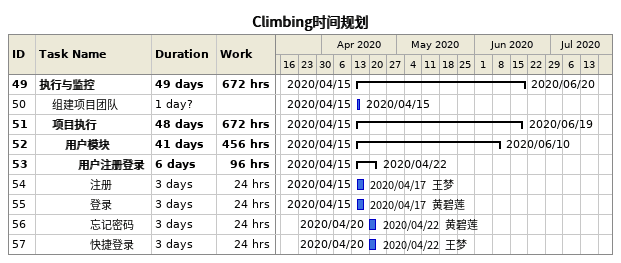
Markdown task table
Climbing时间规划

| ID | Level | Task | Duration | Start | Finish | Resources | Work (h) |
|---|---|---|---|---|---|---|---|
| 49 | 1 | **执行与监控** | 49d | 2020-04-15 | 2020-06-20 |  | 672 |
| 50 | 2 | 组建项目团队 | 1d? | 2020-04-15 | 2020-04-15 |  |  |
| 51 | 2 | **项目执行** | 48d | 2020-04-15 | 2020-06-19 |  | 672 |
| 52 | 3 | **用户模块** | 41d | 2020-04-15 | 2020-06-10 |  | 456 |
| 53 | 4 | **用户注册登录** | 6d | 2020-04-15 | 2020-04-22 |  | 96 |
| 54 | 5 | 注册 | 3d | 2020-04-15 | 2020-04-17 | 王梦 | 24 |
| 55 | 5 | 登录 | 3d | 2020-04-15 | 2020-04-17 | 黄碧莲 | 24 |
| 56 | 5 | 忘记密码 | 3d | 2020-04-20 | 2020-04-22 | 黄碧莲 | 24 |
| 57 | 5 | 快捷登录 | 3d | 2020-04-20 | 2020-04-22 | 王梦 | 24 |
